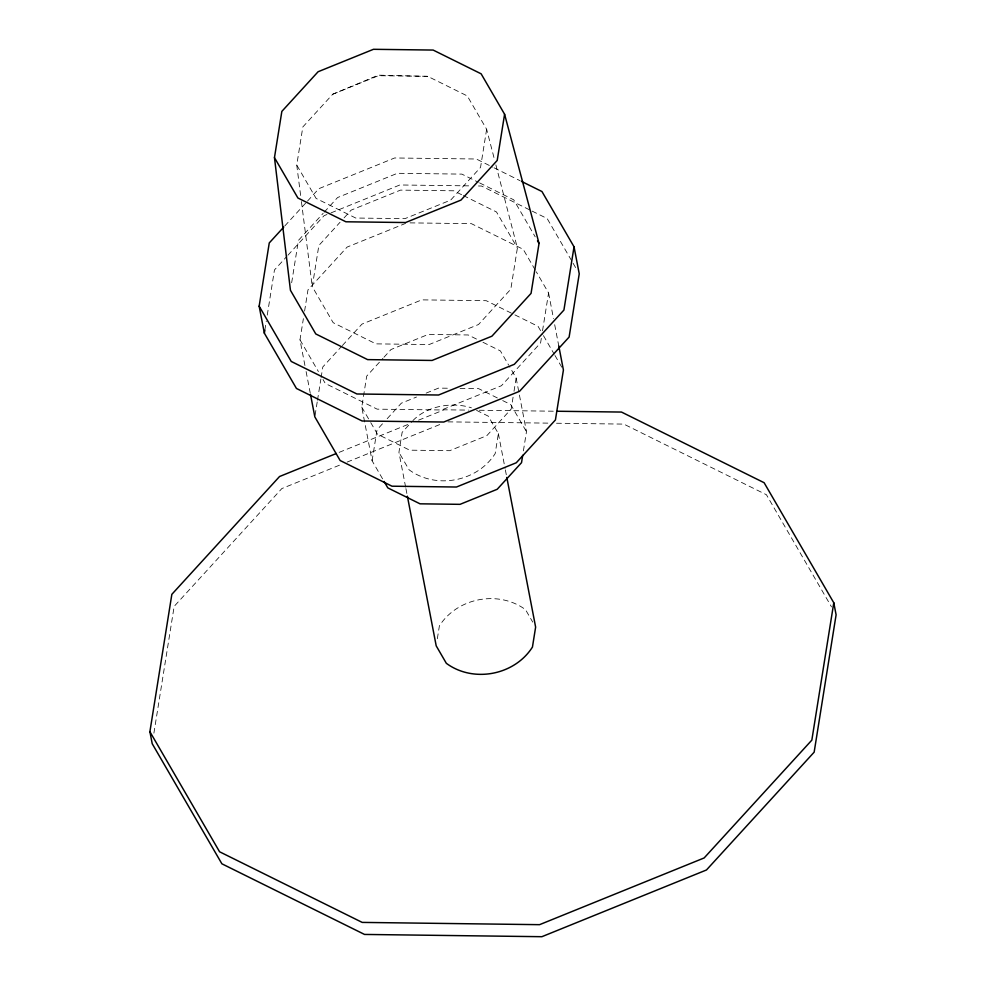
<?xml version="1.0" encoding="UTF-8"?>
<svg xmlns="http://www.w3.org/2000/svg" width="986" height="986" viewBox="0 0 986 986"><rect width="100%" height="100%" fill="white"/><g stroke="black" fill="none" stroke-linecap="round" stroke-linejoin="round"><path stroke-width="0.74" stroke-dasharray="4.93 3.7" d="M153.902 733.153L174.165 606.365L281.86 488.551L341.452 464.394M264.84 330.162L266.294 321.128M267.255 315.113L274.465 269.942L286.864 256.372M300.631 195.474L296.749 165.069L302.838 126.935L332.75 94.225L378.291 75.17L427.69 76.329L467.29 95.938L486.64 129.277L494.331 158.956M291.659 282.736L298.438 240.374L323.149 213.321M304.933 365.51L299.99 339.837L303.38 318.651M304.588 311.083L307.965 289.909L347.121 247.079L405.517 223.415M495.872 164.896L517.391 248.004L510.81 289.194L478.506 324.53L429.144 344.545L375.949 343.868L333.169 322.681L312.266 286.667L318.86 245.465L340.047 222.269M315.064 415.365L317.245 401.746M317.492 400.23L320.869 379.055M321.116 377.539L322.804 366.952L341.353 346.665M382.58 478.851L372.092 460.77L361.763 407.119L366.718 376.11L382.925 358.386M372.092 460.77L377.046 429.773L383.123 423.117M405.628 487.109L398.936 452.34L402.128 432.373L411.914 421.663M486.64 129.277L480.539 167.423L450.639 200.133L404.938 218.658L355.7 218.029L316.099 198.42L296.749 165.069M437.34 638.731L439.399 625.888C457.331 597.664 498.546 589.801 525.513 609.656L532.748 622.129M476.571 410.361L488.243 416.141L498.374 433.594L495.182 453.56C477.249 481.797 436.022 489.648 409.067 469.792L398.936 452.34M513.077 397.21L511.179 409.03L486.874 435.627L449.727 450.688L409.683 450.171L377.49 434.222L370.748 422.612M514.014 391.306L516.146 378.02L509.405 366.398M523.406 450.873L526.475 431.671L516.146 378.02M541.314 338.371L540.599 342.906L501.443 385.723L441.629 409.979L377.157 409.153L325.318 383.48L323.014 379.511M542.522 330.803L548.573 292.978L536.298 271.816M284.769 225.979L306.461 202.241M307.484 201.119L318.848 188.683L394.622 157.97L476.287 159.005L492.704 167.139M324.184 212.2L337.582 197.545L397.395 173.302L461.867 174.115L478.235 182.225M287.9 255.251L324.049 215.7L329.669 213.42M344.089 217.857L351.152 210.129L400.513 190.113L453.72 190.791L462.003 194.895M342.376 345.531L361.948 324.123L421.774 299.867L486.246 300.693L513.533 314.214M383.936 357.277L391.023 349.512L428.183 334.451L468.214 334.969L477.606 339.615M387.178 418.68L401.351 403.175L416.486 397.038M412.9 420.591C427.197 405.764 452.278 401.696 471.394 407.797M332.75 94.225L378.439 75.7L427.69 76.329M331.074 212.853L399.823 184.974L470.901 185.886M426.125 393.131L438.511 388.114L449.283 388.25M339.135 452.364L408.648 424.177M418.582 420.159L444.119 409.806L468.584 410.114M347.121 462.101L440.767 424.14M478.469 185.984L481.488 186.021L530.739 210.412M410.003 222.873L471.407 223.662L523.246 249.335L535.521 270.497M460.068 388.385L478.543 388.62L497.326 397.925M479.295 410.25L554.206 411.211M447.964 421.86L548.882 423.142M556.523 423.24L623.805 424.103L766.43 494.738L831.506 606.895M494.072 167.817L520.066 180.697M479.603 182.903L513.706 199.801L535.201 236.825M532.107 211.09L547.156 218.535L572.361 261.98M463.383 195.585L496.5 211.978L517.391 248.004M514.889 314.879L538.085 326.366L542.694 334.303M482.967 342.278L500.407 350.917L508.653 365.116M502.7 400.575L510.748 404.568L526.475 431.671M573.125 263.299L576.946 269.881M543.459 335.634L554.194 354.147M554.97 355.465L562.636 368.69M361.763 407.119L369.996 421.318M299.99 339.837L318.404 371.574M548.573 292.978L553.516 318.663M554.687 324.702L558.754 345.852M498.374 433.594L505.066 468.375M505.362 469.878L506.521 475.93M405.924 488.625L407.378 496.18M306.104 371.549L310.171 392.699M301.408 201.551L312.266 286.667"/><path stroke-width="1.48" d="M557.275 411.248L621.488 412.062L764.113 482.709L833.786 602.779L836.103 614.82L814.153 752.17L706.457 869.985L541.881 936.7L364.512 934.432L221.887 863.798L152.214 743.715L149.897 731.686L171.847 594.336L279.543 476.521L336.3 453.511M274.465 157.612L281.848 111.393L318.096 71.744L373.472 49.3L433.15 50.064L481.143 73.827L504.585 114.24L539.034 243.443L531.06 293.372L491.915 336.189L432.09 360.445L367.618 359.619L315.779 333.946L290.451 290.303L274.465 157.612L297.908 198.013L345.901 221.788L405.579 222.54L460.967 200.096L497.203 160.447L504.585 114.24M521.434 181.375L541.955 191.53L574.037 246.82L579.238 273.825L569.119 337.064L519.536 391.306L443.762 422.033L362.108 420.985L296.441 388.459L264.359 333.182L259.158 306.165L269.264 242.926L283.734 227.113M264.359 333.182L264.84 330.162M522.703 455.298L521.52 462.68L497.203 489.278L460.055 504.339L420.011 503.821L387.818 487.885L384.072 481.427M574.037 246.82L563.918 310.06L514.335 364.302L438.56 395.016L356.907 393.981L291.24 361.455L259.158 306.165M833.786 602.779L811.835 740.129L704.14 857.956L539.564 924.671L362.195 922.403L219.57 851.768L149.897 731.686M537.493 240.794L539.034 243.443M558.754 345.852L563.413 370.021L555.426 419.937L516.282 462.767L456.469 487.022L391.997 486.197L340.145 460.524L314.83 416.868L310.467 394.215M506.816 477.446L535.632 627.121L532.44 647.087C514.519 675.311 473.292 683.175 446.338 663.319L436.206 645.855L407.378 496.18"/></g></svg>
